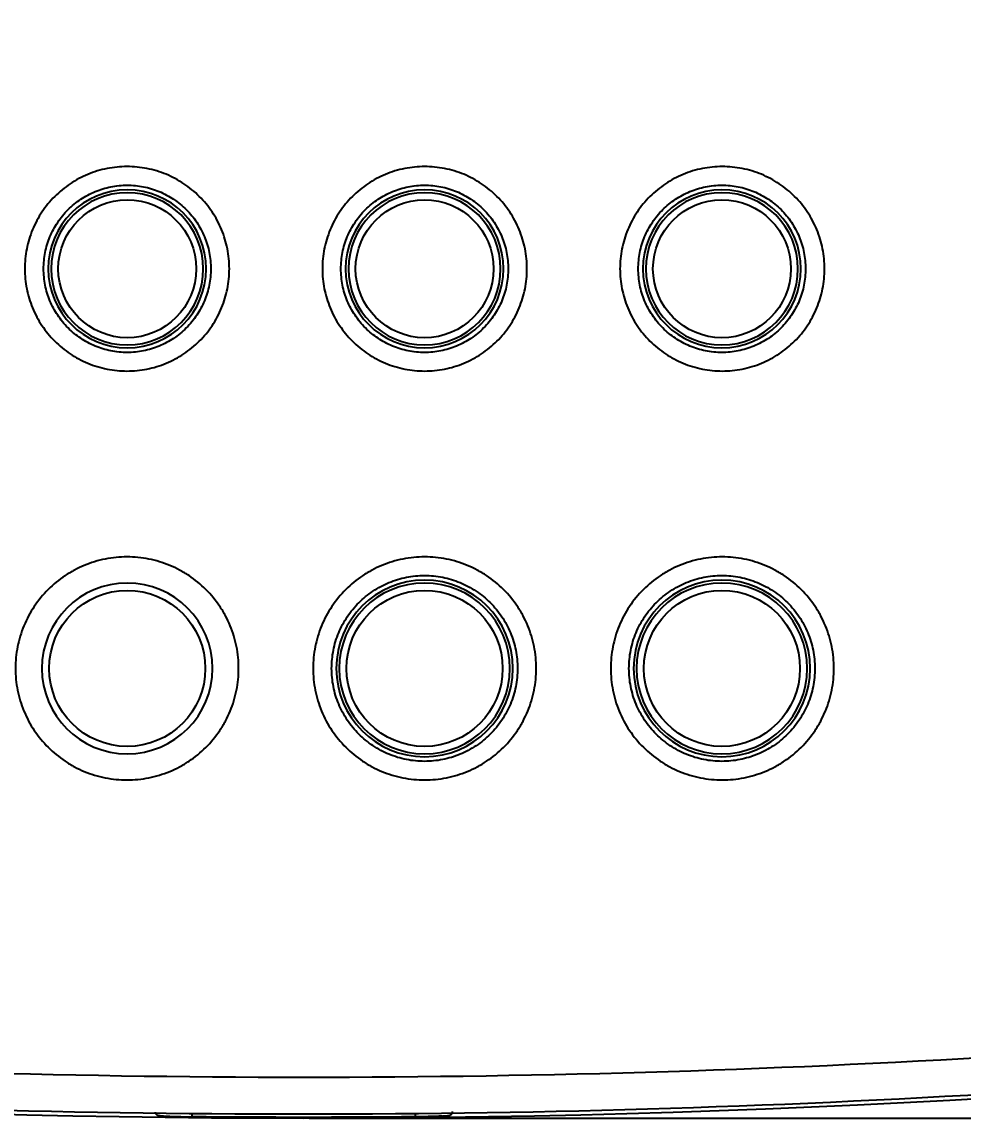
# Model space of a CAD drawing. Header units: millimetres. Extents: x 28 to 2364, y 8 to 1657.
# Drawn here: x 523.9 to 574.5, y 1157.4 to 1216.4 of the extents above; entities that cross this region are included whole.
import ezdxf

# ---------------------------------------------------------------- set-up
doc = ezdxf.new("R2010")
doc.units = ezdxf.units.MM
doc.layers.get('Defpoints').update_dxf_attribs({"linetype": 'CONTINUOUS'})
doc.layers.add('1LINE', color=7, linetype='CONTINUOUS')
doc.styles.add('Annotative', font='malgun.ttf')
doc.dimstyles.new('WOO', dxfattribs={"dimtxt": 20, "dimasz": 2, "dimexe": 1.25, "dimexo": 0.3, "dimgap": 1, "dimtad": 1, "dimdec": 1, "dimzin": 1, "dimdsep": 46, "dimtxsty": 'Annotative', "dimcen": 0, "dimclrd": 1, "dimclre": 1, "dimclrt": 2, "dimadec": 0, "dimazin": 0, "dimtfac": 1, "dimtdec": 1, "dimtofl": 0, "dimtmove": 0, "dimatfit": 3, "dimfxl": 0, "dimarcsym": 0})

# ---------------------------------------------------------------- blocks, each defined once
blk = doc.blocks.new('*D23')
at = {"layer": '1LINE', "color": 1, "lineweight": -2}
for p, q in [((539.371, 1277.259), (718.406, 1277.259)), ((717.156, 1275.259), (717.156, 1159.399)), ((539.354, 1157.399), (718.406, 1157.399))]:
    blk.add_line(p, q, dxfattribs=at)
at = {"layer": '1LINE', "color": 1}
for points in [[(716.822, 1275.259), (717.489, 1275.259), (717.156, 1277.259)], [(716.822, 1159.399), (717.489, 1159.399), (717.156, 1157.399)]]:
    blk.add_solid(points, dxfattribs=at)
at = {"layer": 'Defpoints', "color": 0}
for p in [(539.071, 1277.259), (539.054, 1157.399), (717.156, 1157.399)]:
    blk.add_point(p, dxfattribs=at)
at = {"layer": '1LINE', "color": 2, "insert": (705.768, 1217.329), "char_height": 20, "attachment_point": 5, "rotation": 90, "style": 'Annotative'}
blk.add_mtext('120', dxfattribs=at)

msp = doc.modelspace()

# ---------------------------------------------------------------- linework, layer by layer
at = {"layer": '1LINE', "extrusion": (0, 0, -1)}
for centre, radius in [((-529.555, 1203.092), 4.25), ((-545.555, 1203.092), 4.25), ((-561.555, 1203.092), 4.25), ((-529.555, 1203.092), 4.094), ((-545.555, 1203.092), 4.094), ((-561.555, 1203.092), 4.094), ((-529.555, 1181.592), 4.594), ((-545.555, 1181.592), 4.75), ((-545.555, 1181.592), 4.594), ((-561.555, 1181.592), 4.75), ((-561.555, 1181.592), 4.594)]:
    msp.add_circle(centre, radius, dxfattribs=at)
at = {"layer": '1LINE'}
for centre, radius in [((529.555, 1203.092), 3.709), ((545.555, 1203.092), 3.709), ((561.555, 1203.092), 3.709), ((529.555, 1181.592), 4.199), ((545.555, 1181.592), 4.199), ((561.555, 1181.592), 4.199)]:
    msp.add_circle(centre, radius, dxfattribs=at)
msp.add_arc((539.054, 1784.389), 626.989, 262.7298, 277.2702, dxfattribs=at)
for centre, major_axis, start_param, end_param in [((533.055, 1157.666), (-0.002, -0.2), 0.001038, 1.447662), ((533.055, 1157.666), (-0.002, -0.2), 0.001038, 1.447662), ((545.055, 1157.666), (0.002, -0.2), 4.835537, 6.281335)]:
    msp.add_ellipse(centre, major_axis=major_axis, ratio=0.001167, start_param=start_param, end_param=end_param, dxfattribs=at)
for points, knots in [([(524.04, 1203.092), (524.04, 1203.456), (524.076, 1203.813), (524.181, 1204.34), (524.224, 1204.515), (524.329, 1204.86), (524.391, 1205.032), (524.598, 1205.532), (524.767, 1205.848), (525.167, 1206.446), (525.4, 1206.729), (525.908, 1207.236), (526.185, 1207.464), (526.636, 1207.765), (526.793, 1207.859), (527.11, 1208.028), (527.273, 1208.105), (527.769, 1208.31), (528.116, 1208.416), (528.826, 1208.557), (529.184, 1208.592), (529.901, 1208.592), (530.266, 1208.557), (530.971, 1208.416), (531.315, 1208.313), (531.814, 1208.106), (531.979, 1208.029), (532.298, 1207.858), (532.452, 1207.766), (532.9, 1207.468), (533.178, 1207.241), (533.692, 1206.728), (533.921, 1206.449), (534.22, 1206.003), (534.313, 1205.849), (534.483, 1205.531), (534.562, 1205.366), (534.769, 1204.866), (534.873, 1204.523), (535.014, 1203.818), (535.051, 1203.454), (535.051, 1202.73), (535.014, 1202.366), (534.873, 1201.661), (534.769, 1201.318), (534.562, 1200.818), (534.483, 1200.653), (534.313, 1200.335), (534.22, 1200.181), (533.921, 1199.735), (533.692, 1199.456), (533.178, 1198.943), (532.9, 1198.716), (532.452, 1198.418), (532.298, 1198.326), (531.979, 1198.155), (531.814, 1198.078), (531.315, 1197.871), (530.971, 1197.768), (530.266, 1197.627), (529.901, 1197.592), (529.183, 1197.592), (528.826, 1197.627), (528.116, 1197.768), (527.769, 1197.874), (527.273, 1198.079), (527.11, 1198.156), (526.793, 1198.325), (526.636, 1198.419), (526.185, 1198.72), (525.908, 1198.948), (525.4, 1199.455), (525.167, 1199.738), (524.767, 1200.336), (524.598, 1200.652), (524.391, 1201.152), (524.329, 1201.324), (524.224, 1201.669), (524.181, 1201.844), (524.076, 1202.371), (524.04, 1202.728), (524.04, 1203.092)], [0, 0, 0, 0, 0.03125, 0.03125, 0.046875, 0.046875, 0.0625, 0.0625, 0.09375, 0.09375, 0.125, 0.125, 0.15625, 0.15625, 0.171875, 0.171875, 0.1875, 0.1875, 0.21875, 0.21875, 0.25, 0.25, 0.28125, 0.28125, 0.3125, 0.3125, 0.328125, 0.328125, 0.34375, 0.34375, 0.375, 0.375, 0.40625, 0.40625, 0.421875, 0.421875, 0.4375, 0.4375, 0.46875, 0.46875, 0.5, 0.5, 0.53125, 0.53125, 0.5625, 0.5625, 0.578125, 0.578125, 0.59375, 0.59375, 0.625, 0.625, 0.65625, 0.65625, 0.671875, 0.671875, 0.6875, 0.6875, 0.71875, 0.71875, 0.75, 0.75, 0.78125, 0.78125, 0.8125, 0.8125, 0.828125, 0.828125, 0.84375, 0.84375, 0.875, 0.875, 0.90625, 0.90625, 0.9375, 0.9375, 0.953125, 0.953125, 0.96875, 0.96875, 1, 1, 1, 1]), ([(540.056, 1203.092), (540.056, 1203.456), (540.091, 1203.813), (540.196, 1204.34), (540.24, 1204.515), (540.345, 1204.86), (540.406, 1205.032), (540.614, 1205.532), (540.783, 1205.848), (541.183, 1206.446), (541.415, 1206.729), (541.923, 1207.236), (542.201, 1207.464), (542.652, 1207.765), (542.808, 1207.859), (543.126, 1208.028), (543.288, 1208.105), (543.785, 1208.31), (544.132, 1208.416), (544.842, 1208.557), (545.199, 1208.592), (545.917, 1208.592), (546.281, 1208.557), (546.987, 1208.416), (547.33, 1208.313), (547.83, 1208.106), (547.995, 1208.029), (548.314, 1207.858), (548.468, 1207.766), (548.916, 1207.468), (549.194, 1207.241), (549.708, 1206.728), (549.936, 1206.449), (550.236, 1206.003), (550.328, 1205.849), (550.499, 1205.531), (550.577, 1205.366), (550.785, 1204.866), (550.889, 1204.523), (551.03, 1203.818), (551.066, 1203.454), (551.066, 1202.73), (551.03, 1202.366), (550.889, 1201.661), (550.785, 1201.318), (550.577, 1200.818), (550.499, 1200.654), (550.328, 1200.335), (550.236, 1200.182), (549.936, 1199.735), (549.708, 1199.456), (549.194, 1198.944), (548.916, 1198.716), (548.468, 1198.418), (548.314, 1198.326), (547.995, 1198.155), (547.83, 1198.078), (547.33, 1197.871), (546.987, 1197.768), (546.281, 1197.627), (545.917, 1197.592), (545.199, 1197.592), (544.842, 1197.627), (544.132, 1197.768), (543.785, 1197.874), (543.288, 1198.079), (543.126, 1198.156), (542.808, 1198.325), (542.652, 1198.419), (542.201, 1198.72), (541.923, 1198.948), (541.415, 1199.455), (541.183, 1199.738), (540.783, 1200.336), (540.614, 1200.652), (540.406, 1201.152), (540.345, 1201.324), (540.24, 1201.669), (540.196, 1201.844), (540.091, 1202.371), (540.056, 1202.728), (540.056, 1203.092)], [0, 0, 0, 0, 0.03125, 0.03125, 0.046875, 0.046875, 0.0625, 0.0625, 0.09375, 0.09375, 0.125, 0.125, 0.15625, 0.15625, 0.171875, 0.171875, 0.1875, 0.1875, 0.21875, 0.21875, 0.25, 0.25, 0.28125, 0.28125, 0.3125, 0.3125, 0.328125, 0.328125, 0.34375, 0.34375, 0.375, 0.375, 0.40625, 0.40625, 0.421875, 0.421875, 0.4375, 0.4375, 0.46875, 0.46875, 0.5, 0.5, 0.53125, 0.53125, 0.5625, 0.5625, 0.578125, 0.578125, 0.59375, 0.59375, 0.625, 0.625, 0.65625, 0.65625, 0.671875, 0.671875, 0.6875, 0.6875, 0.71875, 0.71875, 0.75, 0.75, 0.78125, 0.78125, 0.8125, 0.8125, 0.828125, 0.828125, 0.84375, 0.84375, 0.875, 0.875, 0.90625, 0.90625, 0.9375, 0.9375, 0.953125, 0.953125, 0.96875, 0.96875, 1, 1, 1, 1]), ([(556.071, 1203.092), (556.071, 1203.456), (556.107, 1203.813), (556.212, 1204.341), (556.255, 1204.515), (556.36, 1204.861), (556.422, 1205.032), (556.629, 1205.532), (556.799, 1205.848), (557.198, 1206.446), (557.431, 1206.729), (557.939, 1207.236), (558.216, 1207.464), (558.668, 1207.765), (558.824, 1207.859), (559.142, 1208.028), (559.304, 1208.105), (559.801, 1208.31), (560.148, 1208.416), (560.858, 1208.557), (561.215, 1208.592), (561.932, 1208.592), (562.297, 1208.557), (563.003, 1208.416), (563.346, 1208.313), (563.845, 1208.106), (564.01, 1208.029), (564.329, 1207.859), (564.483, 1207.766), (564.931, 1207.468), (565.209, 1207.241), (565.723, 1206.728), (565.952, 1206.449), (566.251, 1206.003), (566.344, 1205.849), (566.514, 1205.531), (566.592, 1205.366), (566.8, 1204.866), (566.904, 1204.523), (567.045, 1203.818), (567.082, 1203.454), (567.082, 1202.73), (567.045, 1202.366), (566.904, 1201.661), (566.8, 1201.318), (566.592, 1200.818), (566.514, 1200.653), (566.344, 1200.335), (566.251, 1200.181), (565.952, 1199.735), (565.723, 1199.456), (565.209, 1198.943), (564.931, 1198.716), (564.483, 1198.418), (564.329, 1198.326), (564.01, 1198.155), (563.845, 1198.078), (563.346, 1197.871), (563.003, 1197.768), (562.297, 1197.628), (561.932, 1197.592), (561.215, 1197.592), (560.858, 1197.627), (560.148, 1197.768), (559.801, 1197.874), (559.304, 1198.079), (559.142, 1198.156), (558.824, 1198.325), (558.668, 1198.419), (558.216, 1198.72), (557.939, 1198.948), (557.431, 1199.455), (557.198, 1199.738), (556.799, 1200.336), (556.629, 1200.652), (556.422, 1201.152), (556.36, 1201.323), (556.255, 1201.669), (556.212, 1201.843), (556.107, 1202.371), (556.071, 1202.728), (556.071, 1203.092)], [0, 0, 0, 0, 0.03125, 0.03125, 0.046875, 0.046875, 0.0625, 0.0625, 0.09375, 0.09375, 0.125, 0.125, 0.15625, 0.15625, 0.171875, 0.171875, 0.1875, 0.1875, 0.21875, 0.21875, 0.25, 0.25, 0.28125, 0.28125, 0.3125, 0.3125, 0.328125, 0.328125, 0.34375, 0.34375, 0.375, 0.375, 0.40625, 0.40625, 0.421875, 0.421875, 0.4375, 0.4375, 0.46875, 0.46875, 0.5, 0.5, 0.53125, 0.53125, 0.5625, 0.5625, 0.578125, 0.578125, 0.59375, 0.59375, 0.625, 0.625, 0.65625, 0.65625, 0.671875, 0.671875, 0.6875, 0.6875, 0.71875, 0.71875, 0.75, 0.75, 0.78125, 0.78125, 0.8125, 0.8125, 0.828125, 0.828125, 0.84375, 0.84375, 0.875, 0.875, 0.90625, 0.90625, 0.9375, 0.9375, 0.953125, 0.953125, 0.96875, 0.96875, 1, 1, 1, 1]), ([(525.055, 1203.092), (525.055, 1202.795), (525.084, 1202.502), (525.198, 1201.927), (525.285, 1201.641), (525.51, 1201.097), (525.649, 1200.838), (525.975, 1200.349), (526.165, 1200.117), (526.58, 1199.702), (526.807, 1199.516), (527.299, 1199.187), (527.561, 1199.047), (528.102, 1198.823), (528.386, 1198.736), (528.967, 1198.621), (529.259, 1198.592), (529.846, 1198.592), (530.144, 1198.621), (530.721, 1198.736), (531.001, 1198.821), (531.546, 1199.046), (531.81, 1199.187), (532.297, 1199.513), (532.525, 1199.698), (532.945, 1200.118), (533.132, 1200.346), (533.458, 1200.833), (533.599, 1201.096), (533.825, 1201.642), (533.91, 1201.922), (534.025, 1202.499), (534.054, 1202.797), (534.055, 1203.384), (534.026, 1203.676), (533.911, 1204.256), (533.825, 1204.541), (533.598, 1205.088), (533.458, 1205.351), (533.132, 1205.838), (532.945, 1206.066), (532.525, 1206.486), (532.297, 1206.672), (531.81, 1206.997), (531.546, 1207.138), (531.001, 1207.363), (530.721, 1207.448), (530.144, 1207.563), (529.846, 1207.592), (529.259, 1207.592), (528.967, 1207.563), (528.386, 1207.448), (528.102, 1207.361), (527.561, 1207.137), (527.299, 1206.997), (526.807, 1206.668), (526.58, 1206.482), (526.165, 1206.067), (525.975, 1205.835), (525.649, 1205.346), (525.51, 1205.088), (525.285, 1204.543), (525.198, 1204.257), (525.084, 1203.682), (525.055, 1203.389), (525.055, 1203.092)], [0, 0, 0, 0, 0.03125, 0.03125, 0.0625, 0.0625, 0.09375, 0.09375, 0.125, 0.125, 0.15625, 0.15625, 0.1875, 0.1875, 0.21875, 0.21875, 0.25, 0.25, 0.28125, 0.28125, 0.3125, 0.3125, 0.34375, 0.34375, 0.375, 0.375, 0.40625, 0.40625, 0.4375, 0.4375, 0.46875, 0.46875, 0.5, 0.5, 0.53125, 0.53125, 0.5625, 0.5625, 0.59375, 0.59375, 0.625, 0.625, 0.65625, 0.65625, 0.6875, 0.6875, 0.71875, 0.71875, 0.75, 0.75, 0.78125, 0.78125, 0.8125, 0.8125, 0.84375, 0.84375, 0.875, 0.875, 0.90625, 0.90625, 0.9375, 0.9375, 0.96875, 0.96875, 1, 1, 1, 1]), ([(541.055, 1203.092), (541.055, 1202.795), (541.084, 1202.502), (541.198, 1201.927), (541.285, 1201.641), (541.51, 1201.097), (541.649, 1200.838), (541.975, 1200.349), (542.165, 1200.117), (542.581, 1199.702), (542.807, 1199.516), (543.299, 1199.187), (543.561, 1199.047), (544.102, 1198.823), (544.386, 1198.736), (544.967, 1198.621), (545.259, 1198.592), (545.846, 1198.592), (546.144, 1198.621), (546.721, 1198.736), (547.001, 1198.821), (547.546, 1199.046), (547.81, 1199.187), (548.297, 1199.513), (548.525, 1199.699), (548.945, 1200.118), (549.132, 1200.346), (549.458, 1200.833), (549.599, 1201.096), (549.825, 1201.642), (549.91, 1201.922), (550.025, 1202.499), (550.055, 1202.796), (550.055, 1203.388), (550.025, 1203.686), (549.91, 1204.262), (549.825, 1204.543), (549.599, 1205.088), (549.458, 1205.351), (549.132, 1205.838), (548.945, 1206.066), (548.525, 1206.486), (548.297, 1206.671), (547.81, 1206.997), (547.546, 1207.138), (547.001, 1207.363), (546.721, 1207.448), (546.144, 1207.563), (545.846, 1207.592), (545.259, 1207.592), (544.967, 1207.563), (544.386, 1207.448), (544.102, 1207.361), (543.561, 1207.137), (543.299, 1206.997), (542.807, 1206.668), (542.581, 1206.482), (542.165, 1206.067), (541.975, 1205.835), (541.649, 1205.346), (541.51, 1205.088), (541.285, 1204.543), (541.198, 1204.257), (541.084, 1203.682), (541.055, 1203.389), (541.055, 1203.092)], [0, 0, 0, 0, 0.03125, 0.03125, 0.0625, 0.0625, 0.09375, 0.09375, 0.125, 0.125, 0.15625, 0.15625, 0.1875, 0.1875, 0.21875, 0.21875, 0.25, 0.25, 0.28125, 0.28125, 0.3125, 0.3125, 0.34375, 0.34375, 0.375, 0.375, 0.40625, 0.40625, 0.4375, 0.4375, 0.46875, 0.46875, 0.5, 0.5, 0.53125, 0.53125, 0.5625, 0.5625, 0.59375, 0.59375, 0.625, 0.625, 0.65625, 0.65625, 0.6875, 0.6875, 0.71875, 0.71875, 0.75, 0.75, 0.78125, 0.78125, 0.8125, 0.8125, 0.84375, 0.84375, 0.875, 0.875, 0.90625, 0.90625, 0.9375, 0.9375, 0.96875, 0.96875, 1, 1, 1, 1]), ([(557.055, 1203.092), (557.055, 1202.795), (557.084, 1202.502), (557.198, 1201.927), (557.285, 1201.641), (557.511, 1201.096), (557.649, 1200.838), (557.975, 1200.349), (558.166, 1200.117), (558.581, 1199.702), (558.807, 1199.516), (559.299, 1199.187), (559.561, 1199.047), (560.103, 1198.823), (560.386, 1198.736), (560.967, 1198.621), (561.259, 1198.592), (561.846, 1198.592), (562.144, 1198.621), (562.721, 1198.736), (563.001, 1198.821), (563.546, 1199.046), (563.81, 1199.187), (564.297, 1199.512), (564.525, 1199.698), (564.945, 1200.118), (565.131, 1200.346), (565.458, 1200.833), (565.598, 1201.096), (565.825, 1201.641), (565.91, 1201.922), (566.025, 1202.498), (566.055, 1202.796), (566.055, 1203.388), (566.025, 1203.686), (565.91, 1204.262), (565.825, 1204.543), (565.598, 1205.088), (565.458, 1205.351), (565.131, 1205.838), (564.945, 1206.066), (564.525, 1206.486), (564.297, 1206.672), (563.81, 1206.997), (563.546, 1207.138), (563.001, 1207.363), (562.721, 1207.448), (562.144, 1207.563), (561.846, 1207.592), (561.259, 1207.592), (560.967, 1207.563), (560.386, 1207.448), (560.103, 1207.361), (559.561, 1207.137), (559.299, 1206.997), (558.807, 1206.668), (558.581, 1206.482), (558.166, 1206.067), (557.975, 1205.835), (557.649, 1205.346), (557.511, 1205.088), (557.285, 1204.543), (557.198, 1204.257), (557.084, 1203.682), (557.055, 1203.389), (557.055, 1203.092)], [0, 0, 0, 0, 0.03125, 0.03125, 0.0625, 0.0625, 0.09375, 0.09375, 0.125, 0.125, 0.15625, 0.15625, 0.1875, 0.1875, 0.21875, 0.21875, 0.25, 0.25, 0.28125, 0.28125, 0.3125, 0.3125, 0.34375, 0.34375, 0.375, 0.375, 0.40625, 0.40625, 0.4375, 0.4375, 0.46875, 0.46875, 0.5, 0.5, 0.53125, 0.53125, 0.5625, 0.5625, 0.59375, 0.59375, 0.625, 0.625, 0.65625, 0.65625, 0.6875, 0.6875, 0.71875, 0.71875, 0.75, 0.75, 0.78125, 0.78125, 0.8125, 0.8125, 0.84375, 0.84375, 0.875, 0.875, 0.90625, 0.90625, 0.9375, 0.9375, 0.96875, 0.96875, 1, 1, 1, 1]), ([(523.54, 1181.592), (523.54, 1181.989), (523.579, 1182.379), (523.693, 1182.954), (523.741, 1183.144), (523.855, 1183.521), (523.922, 1183.709), (524.148, 1184.254), (524.333, 1184.598), (524.769, 1185.251), (525.023, 1185.559), (525.577, 1186.113), (525.88, 1186.361), (526.372, 1186.69), (526.542, 1186.792), (526.889, 1186.977), (527.243, 1187.144), (527.612, 1187.276), (527.987, 1187.39), (528.18, 1187.438), (528.761, 1187.554), (529.151, 1187.592), (529.934, 1187.592), (530.331, 1187.553), (531.101, 1187.4), (531.475, 1187.287), (532.021, 1187.062), (532.201, 1186.977), (532.548, 1186.792), (532.717, 1186.691), (533.205, 1186.366), (533.508, 1186.118), (534.069, 1185.558), (534.319, 1185.254), (534.645, 1184.767), (534.746, 1184.599), (534.932, 1184.252), (535.018, 1184.072), (535.244, 1183.527), (535.358, 1183.153), (535.512, 1182.384), (535.551, 1181.986), (535.551, 1181.198), (535.512, 1180.8), (535.358, 1180.031), (535.244, 1179.657), (535.018, 1179.112), (534.932, 1178.932), (534.746, 1178.585), (534.645, 1178.417), (534.319, 1177.93), (534.069, 1177.626), (533.508, 1177.066), (533.205, 1176.819), (532.717, 1176.493), (532.548, 1176.392), (532.2, 1176.207), (532.021, 1176.122), (531.475, 1175.897), (531.101, 1175.784), (530.331, 1175.631), (529.934, 1175.592), (529.151, 1175.592), (528.761, 1175.63), (528.18, 1175.746), (527.987, 1175.794), (527.612, 1175.908), (527.243, 1176.04), (526.889, 1176.207), (526.542, 1176.392), (526.372, 1176.494), (525.88, 1176.823), (525.577, 1177.071), (525.023, 1177.625), (524.769, 1177.933), (524.333, 1178.586), (524.148, 1178.93), (523.922, 1179.475), (523.855, 1179.663), (523.741, 1180.04), (523.693, 1180.23), (523.579, 1180.805), (523.54, 1181.195), (523.54, 1181.592)], [0, 0, 0, 0, 0.03125, 0.03125, 0.046875, 0.046875, 0.0625, 0.0625, 0.09375, 0.09375, 0.125, 0.125, 0.15625, 0.15625, 0.171875, 0.171875, 0.1875, 0.203125, 0.203125, 0.21875, 0.21875, 0.25, 0.25, 0.28125, 0.28125, 0.3125, 0.3125, 0.328125, 0.328125, 0.34375, 0.34375, 0.375, 0.375, 0.40625, 0.40625, 0.421875, 0.421875, 0.4375, 0.4375, 0.46875, 0.46875, 0.5, 0.5, 0.53125, 0.53125, 0.5625, 0.5625, 0.578125, 0.578125, 0.59375, 0.59375, 0.625, 0.625, 0.65625, 0.65625, 0.671875, 0.671875, 0.6875, 0.6875, 0.71875, 0.71875, 0.75, 0.75, 0.78125, 0.78125, 0.796875, 0.796875, 0.8125, 0.828125, 0.828125, 0.84375, 0.84375, 0.875, 0.875, 0.90625, 0.90625, 0.9375, 0.9375, 0.953125, 0.953125, 0.96875, 0.96875, 1, 1, 1, 1]), ([(539.555, 1181.592), (539.555, 1181.989), (539.594, 1182.379), (539.709, 1182.954), (539.756, 1183.144), (539.871, 1183.521), (539.938, 1183.709), (540.164, 1184.254), (540.349, 1184.598), (540.785, 1185.251), (541.038, 1185.559), (541.593, 1186.113), (541.895, 1186.361), (542.387, 1186.69), (542.558, 1186.792), (542.905, 1186.977), (543.259, 1187.144), (543.627, 1187.276), (544.003, 1187.39), (544.196, 1187.438), (544.777, 1187.554), (545.166, 1187.592), (545.949, 1187.592), (546.347, 1187.553), (547.117, 1187.4), (547.491, 1187.287), (548.036, 1187.062), (548.216, 1186.977), (548.564, 1186.792), (548.732, 1186.691), (549.221, 1186.365), (549.524, 1186.118), (550.085, 1185.558), (550.334, 1185.254), (550.661, 1184.767), (550.762, 1184.599), (550.948, 1184.252), (551.033, 1184.072), (551.259, 1183.527), (551.373, 1183.153), (551.527, 1182.384), (551.567, 1181.986), (551.567, 1181.198), (551.527, 1180.8), (551.373, 1180.031), (551.259, 1179.657), (551.033, 1179.112), (550.948, 1178.932), (550.762, 1178.585), (550.661, 1178.417), (550.334, 1177.93), (550.085, 1177.626), (549.524, 1177.066), (549.221, 1176.819), (548.732, 1176.493), (548.564, 1176.392), (548.216, 1176.207), (548.036, 1176.122), (547.491, 1175.897), (547.117, 1175.784), (546.347, 1175.631), (545.949, 1175.592), (545.166, 1175.592), (544.777, 1175.63), (544.196, 1175.746), (544.003, 1175.794), (543.627, 1175.908), (543.259, 1176.04), (542.905, 1176.207), (542.558, 1176.392), (542.387, 1176.494), (541.895, 1176.823), (541.593, 1177.071), (541.038, 1177.625), (540.785, 1177.933), (540.349, 1178.586), (540.164, 1178.93), (539.938, 1179.475), (539.871, 1179.663), (539.756, 1180.04), (539.709, 1180.23), (539.594, 1180.805), (539.555, 1181.195), (539.555, 1181.592)], [0, 0, 0, 0, 0.03125, 0.03125, 0.046875, 0.046875, 0.0625, 0.0625, 0.09375, 0.09375, 0.125, 0.125, 0.15625, 0.15625, 0.171875, 0.171875, 0.1875, 0.203125, 0.203125, 0.21875, 0.21875, 0.25, 0.25, 0.28125, 0.28125, 0.3125, 0.3125, 0.328125, 0.328125, 0.34375, 0.34375, 0.375, 0.375, 0.40625, 0.40625, 0.421875, 0.421875, 0.4375, 0.4375, 0.46875, 0.46875, 0.5, 0.5, 0.53125, 0.53125, 0.5625, 0.5625, 0.578125, 0.578125, 0.59375, 0.59375, 0.625, 0.625, 0.65625, 0.65625, 0.671875, 0.671875, 0.6875, 0.6875, 0.71875, 0.71875, 0.75, 0.75, 0.78125, 0.78125, 0.796875, 0.796875, 0.8125, 0.828125, 0.828125, 0.84375, 0.84375, 0.875, 0.875, 0.90625, 0.90625, 0.9375, 0.9375, 0.953125, 0.953125, 0.96875, 0.96875, 1, 1, 1, 1]), ([(555.571, 1181.592), (555.571, 1181.989), (555.61, 1182.379), (555.724, 1182.954), (555.772, 1183.144), (555.886, 1183.521), (555.953, 1183.709), (556.18, 1184.254), (556.364, 1184.599), (556.8, 1185.251), (557.054, 1185.56), (557.609, 1186.113), (557.911, 1186.361), (558.403, 1186.69), (558.574, 1186.792), (558.921, 1186.977), (559.275, 1187.144), (559.643, 1187.276), (560.019, 1187.39), (560.211, 1187.438), (560.793, 1187.554), (561.182, 1187.592), (561.965, 1187.592), (562.362, 1187.553), (563.132, 1187.4), (563.506, 1187.287), (564.052, 1187.062), (564.232, 1186.977), (564.579, 1186.792), (564.748, 1186.691), (565.236, 1186.366), (565.539, 1186.118), (566.1, 1185.558), (566.349, 1185.255), (566.676, 1184.767), (566.777, 1184.599), (566.963, 1184.252), (567.048, 1184.073), (567.275, 1183.527), (567.389, 1183.153), (567.543, 1182.384), (567.582, 1181.986), (567.582, 1181.198), (567.543, 1180.8), (567.389, 1180.031), (567.275, 1179.657), (567.048, 1179.112), (566.963, 1178.932), (566.777, 1178.585), (566.676, 1178.417), (566.349, 1177.929), (566.1, 1177.626), (565.539, 1177.066), (565.236, 1176.818), (564.748, 1176.493), (564.579, 1176.392), (564.232, 1176.207), (564.052, 1176.122), (563.506, 1175.897), (563.132, 1175.784), (562.362, 1175.631), (561.965, 1175.592), (561.182, 1175.592), (560.793, 1175.63), (560.211, 1175.746), (560.019, 1175.794), (559.643, 1175.908), (559.275, 1176.04), (558.921, 1176.207), (558.574, 1176.392), (558.403, 1176.494), (557.911, 1176.823), (557.608, 1177.071), (557.054, 1177.624), (556.8, 1177.933), (556.364, 1178.585), (556.18, 1178.93), (555.953, 1179.475), (555.886, 1179.663), (555.772, 1180.04), (555.724, 1180.23), (555.61, 1180.805), (555.571, 1181.195), (555.571, 1181.592)], [0, 0, 0, 0, 0.03125, 0.03125, 0.046875, 0.046875, 0.0625, 0.0625, 0.09375, 0.09375, 0.125, 0.125, 0.15625, 0.15625, 0.171875, 0.171875, 0.1875, 0.203125, 0.203125, 0.21875, 0.21875, 0.25, 0.25, 0.28125, 0.28125, 0.3125, 0.3125, 0.328125, 0.328125, 0.34375, 0.34375, 0.375, 0.375, 0.40625, 0.40625, 0.421875, 0.421875, 0.4375, 0.4375, 0.46875, 0.46875, 0.5, 0.5, 0.53125, 0.53125, 0.5625, 0.5625, 0.578125, 0.578125, 0.59375, 0.59375, 0.625, 0.625, 0.65625, 0.65625, 0.671875, 0.671875, 0.6875, 0.6875, 0.71875, 0.71875, 0.75, 0.75, 0.78125, 0.78125, 0.796875, 0.796875, 0.8125, 0.828125, 0.828125, 0.84375, 0.84375, 0.875, 0.875, 0.90625, 0.90625, 0.9375, 0.9375, 0.953125, 0.953125, 0.96875, 0.96875, 1, 1, 1, 1]), ([(540.555, 1181.592), (540.555, 1181.262), (540.587, 1180.937), (540.682, 1180.458), (540.722, 1180.299), (540.817, 1179.985), (540.873, 1179.829), (541.061, 1179.375), (541.215, 1179.088), (541.578, 1178.544), (541.789, 1178.287), (542.25, 1177.825), (542.502, 1177.619), (543.048, 1177.253), (543.339, 1177.098), (543.941, 1176.848), (544.256, 1176.752), (544.902, 1176.624), (545.226, 1176.592), (545.878, 1176.592), (546.209, 1176.624), (546.851, 1176.752), (547.162, 1176.846), (547.768, 1177.096), (548.06, 1177.253), (548.602, 1177.615), (548.855, 1177.821), (549.322, 1178.288), (549.529, 1178.541), (549.801, 1178.947), (549.885, 1179.087), (550.04, 1179.376), (550.111, 1179.526), (550.299, 1179.98), (550.394, 1180.292), (550.522, 1180.933), (550.555, 1181.264), (550.555, 1181.921), (550.522, 1182.251), (550.394, 1182.892), (550.299, 1183.204), (550.111, 1183.658), (550.04, 1183.808), (549.885, 1184.097), (549.801, 1184.237), (549.529, 1184.643), (549.322, 1184.896), (548.855, 1185.363), (548.602, 1185.569), (548.06, 1185.931), (547.767, 1186.088), (547.162, 1186.338), (546.851, 1186.432), (546.209, 1186.56), (545.878, 1186.592), (545.226, 1186.592), (544.901, 1186.56), (544.256, 1186.432), (543.941, 1186.336), (543.339, 1186.086), (543.048, 1185.931), (542.502, 1185.566), (542.25, 1185.359), (541.789, 1184.897), (541.578, 1184.64), (541.215, 1184.096), (541.061, 1183.809), (540.873, 1183.355), (540.817, 1183.199), (540.722, 1182.885), (540.682, 1182.726), (540.587, 1182.247), (540.555, 1181.922), (540.555, 1181.592)], [0, 0, 0, 0, 0.03125, 0.03125, 0.046875, 0.046875, 0.0625, 0.0625, 0.09375, 0.09375, 0.125, 0.125, 0.15625, 0.15625, 0.1875, 0.1875, 0.21875, 0.21875, 0.25, 0.25, 0.28125, 0.28125, 0.3125, 0.3125, 0.34375, 0.34375, 0.375, 0.375, 0.40625, 0.40625, 0.421875, 0.421875, 0.4375, 0.4375, 0.46875, 0.46875, 0.5, 0.5, 0.53125, 0.53125, 0.5625, 0.5625, 0.578125, 0.578125, 0.59375, 0.59375, 0.625, 0.625, 0.65625, 0.65625, 0.6875, 0.6875, 0.71875, 0.71875, 0.75, 0.75, 0.78125, 0.78125, 0.8125, 0.8125, 0.84375, 0.84375, 0.875, 0.875, 0.90625, 0.90625, 0.9375, 0.9375, 0.953125, 0.953125, 0.96875, 0.96875, 1, 1, 1, 1]), ([(556.555, 1181.592), (556.555, 1181.262), (556.587, 1180.937), (556.682, 1180.457), (556.722, 1180.299), (556.817, 1179.985), (556.873, 1179.829), (557.061, 1179.374), (557.215, 1179.087), (557.578, 1178.544), (557.789, 1178.286), (558.25, 1177.825), (558.502, 1177.618), (559.049, 1177.253), (559.34, 1177.097), (559.941, 1176.848), (560.257, 1176.752), (560.902, 1176.624), (561.226, 1176.592), (561.878, 1176.592), (562.209, 1176.624), (562.851, 1176.752), (563.162, 1176.846), (563.767, 1177.096), (564.06, 1177.253), (564.602, 1177.615), (564.855, 1177.821), (565.322, 1178.288), (565.529, 1178.541), (565.801, 1178.947), (565.885, 1179.087), (566.04, 1179.376), (566.111, 1179.526), (566.299, 1179.98), (566.394, 1180.292), (566.522, 1180.933), (566.555, 1181.264), (566.555, 1181.921), (566.522, 1182.252), (566.394, 1182.892), (566.299, 1183.204), (566.111, 1183.658), (566.04, 1183.808), (565.885, 1184.097), (565.801, 1184.237), (565.529, 1184.643), (565.321, 1184.896), (564.855, 1185.363), (564.602, 1185.569), (564.06, 1185.931), (563.767, 1186.088), (563.162, 1186.338), (562.851, 1186.432), (562.209, 1186.56), (561.878, 1186.592), (561.226, 1186.592), (560.902, 1186.56), (560.256, 1186.432), (559.941, 1186.336), (559.34, 1186.087), (559.049, 1185.931), (558.502, 1185.566), (558.25, 1185.359), (557.789, 1184.898), (557.578, 1184.64), (557.215, 1184.097), (557.061, 1183.81), (556.873, 1183.355), (556.817, 1183.199), (556.722, 1182.885), (556.682, 1182.727), (556.587, 1182.247), (556.555, 1181.922), (556.555, 1181.592)], [0, 0, 0, 0, 0.03125, 0.03125, 0.046875, 0.046875, 0.0625, 0.0625, 0.09375, 0.09375, 0.125, 0.125, 0.15625, 0.15625, 0.1875, 0.1875, 0.21875, 0.21875, 0.25, 0.25, 0.28125, 0.28125, 0.3125, 0.3125, 0.34375, 0.34375, 0.375, 0.375, 0.40625, 0.40625, 0.421875, 0.421875, 0.4375, 0.4375, 0.46875, 0.46875, 0.5, 0.5, 0.53125, 0.53125, 0.5625, 0.5625, 0.578125, 0.578125, 0.59375, 0.59375, 0.625, 0.625, 0.65625, 0.65625, 0.6875, 0.6875, 0.71875, 0.71875, 0.75, 0.75, 0.78125, 0.78125, 0.8125, 0.8125, 0.84375, 0.84375, 0.875, 0.875, 0.90625, 0.90625, 0.9375, 0.9375, 0.953125, 0.953125, 0.96875, 0.96875, 1, 1, 1, 1]), ([(460.93, 1164.486), (473.882, 1162.86), (486.868, 1161.641), (512.909, 1160.012), (525.964, 1159.603), (539.055, 1159.603)], [0, 0, 0, 0, 0.5, 0.5, 1, 1, 1, 1]), ([(539.055, 1159.603), (552.145, 1159.603), (565.2, 1160.012), (591.241, 1161.641), (604.227, 1162.86), (617.179, 1164.486)], [0, 0, 0, 0, 0.5, 0.5, 1, 1, 1, 1]), ([(539.055, 1157.603), (525.88, 1157.603), (512.742, 1158.018), (486.535, 1159.668), (473.467, 1160.904), (460.434, 1162.552)], [0, 0, 0, 0, 0.5, 0.5, 1, 1, 1, 1]), ([(617.676, 1162.552), (604.643, 1160.904), (591.574, 1159.668), (565.367, 1158.018), (552.229, 1157.603), (539.055, 1157.603)], [0, 0, 0, 0, 0.5, 0.5, 1, 1, 1, 1]), ([(531.061, 1157.716), (531.062, 1157.702), (531.067, 1157.668), (531.096, 1157.623), (531.133, 1157.586), (531.168, 1157.565), (531.201, 1157.552), (531.247, 1157.539), (531.33, 1157.527), (531.542, 1157.509), (531.934, 1157.49), (532.435, 1157.475), (532.85, 1157.468), (533.076, 1157.466), (533.119, 1157.466)], [0, 0, 0, 0, 0.013822, 0.035862, 0.055323, 0.073721, 0.094452, 0.128115, 0.221331, 0.400544, 0.589667, 0.774059, 0.957765, 1, 1, 1, 1]), ([(531.061, 1157.716), (531.062, 1157.702), (531.067, 1157.668), (531.096, 1157.623), (531.133, 1157.586), (531.168, 1157.565), (531.201, 1157.552), (531.247, 1157.539), (531.33, 1157.527), (531.542, 1157.509), (531.934, 1157.49), (532.435, 1157.475), (532.85, 1157.468), (533.076, 1157.466), (533.119, 1157.466)], [0, 0, 0, 0, 0.013822, 0.035862, 0.055323, 0.073721, 0.094452, 0.128115, 0.221331, 0.400544, 0.589667, 0.774059, 0.957765, 1, 1, 1, 1]), ([(546.596, 1157.514), (546.657, 1157.518), (546.768, 1157.526), (546.846, 1157.537), (546.899, 1157.548), (546.95, 1157.569), (547, 1157.605), (547.038, 1157.661), (547.057, 1157.715), (547.053, 1157.744), (547.052, 1157.749)], [0, 0, 0, 0, 0.265898, 0.563755, 0.714426, 0.791765, 0.851752, 0.917054, 0.987084, 1, 1, 1, 1]), ([(545.056, 1157.466), (545.176, 1157.467), (545.293, 1157.469), (545.523, 1157.473), (545.637, 1157.475), (545.856, 1157.481), (545.959, 1157.484), (546.155, 1157.491), (546.247, 1157.494), (546.434, 1157.503), (546.526, 1157.508), (546.602, 1157.514)], [0, 0, 0, 0, 0.190362, 0.190362, 0.380724, 0.380724, 0.571085, 0.571085, 0.761447, 0.761447, 1, 1, 1, 1]), ([(546.496, 1157.507), (546.446, 1157.504), (546.39, 1157.501), (546.165, 1157.491), (545.965, 1157.484), (545.531, 1157.473), (545.295, 1157.469), (545.056, 1157.466)], [0, 0, 0, 0, 0.151018, 0.151018, 0.575509, 0.575509, 1, 1, 1, 1]), ([(546.488, 1157.507), (546.541, 1157.51), (546.615, 1157.514), (546.673, 1157.518), (546.692, 1157.52)], [0, 0, 0, 0, 0.65179, 1, 1, 1, 1])]:
    msp.add_open_spline(points, degree=3, knots=knots, dxfattribs=at)
for points in [[(539.055, 1157.438), (537.054, 1157.438), (535.053, 1157.447), (533.053, 1157.466)], [(539.055, 1157.438), (537.054, 1157.438), (535.053, 1157.447), (533.053, 1157.466)], [(539.055, 1157.438), (541.055, 1157.438), (543.056, 1157.447), (545.056, 1157.466)], [(545.056, 1157.466), (543.056, 1157.447), (541.055, 1157.438), (539.055, 1157.438)]]:
    msp.add_open_spline(points, degree=3, dxfattribs=at)

# ---------------------------------------------------------------- dimensions: what is measured, and where the dimension line sits
dim = msp.add_linear_dim(base=(717.156, 1157.399), p1=(539.071, 1277.259), p2=(539.054, 1157.399), angle=90, text='120', dimstyle='WOO', override={"dimdec": 0}, dxfattribs=at)
dim.commit()
dim.dimension.update_dxf_attribs({"geometry": '*D23', "text_midpoint": (705.768, 1217.329)})

doc.saveas('drawing.dxf')
